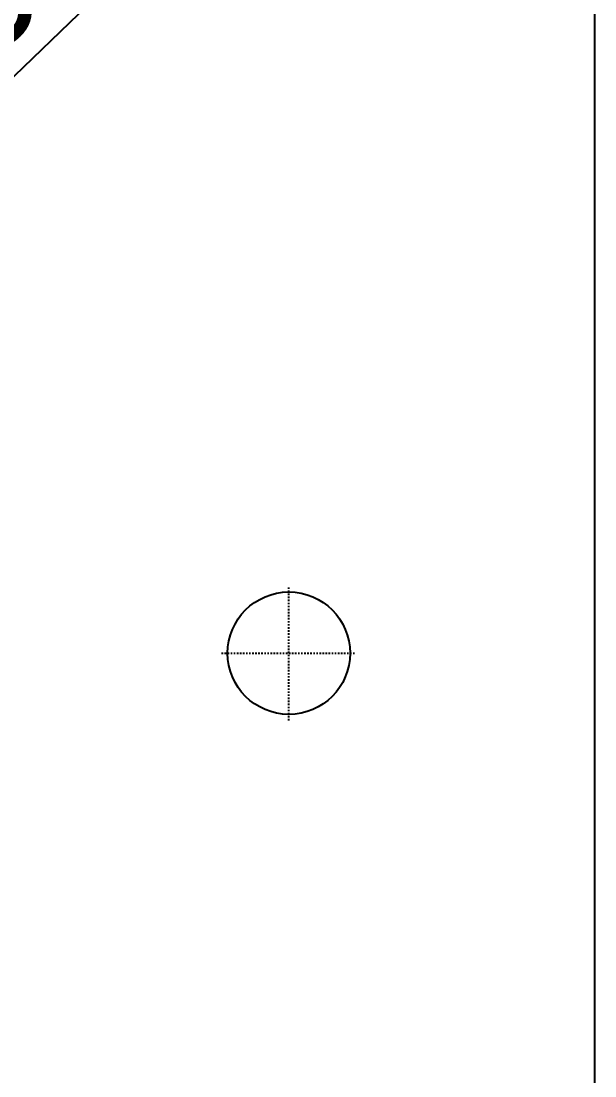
# Model space of a CAD drawing. Header units: millimetres. Extents: x 2461 to 3142, y 1660 to 2165.
# Drawn here: x 3045 to 3082.5, y 1971.7 to 2040.7 of the extents above; entities that cross this region are included whole.
import ezdxf

# ---------------------------------------------------------------- set-up
doc = ezdxf.new("R2010")
doc.units = ezdxf.units.MM
doc.linetypes.add('CENTER', pattern=[0.6, 0.375, -0.075, 0.075, -0.075])
doc.styles.get("Standard").update_dxf_attribs({"font": 'arial.ttf'})
doc.dimstyles.new('mold', dxfattribs={"dimtxt": 8, "dimasz": 5, "dimexe": 0, "dimexo": 0, "dimgap": 0, "dimtad": 1, "dimzin": 1, "dimtxsty": 'Standard', "dimcen": 0, "dimclrd": 4, "dimclre": 4, "dimclrt": 6, "dimazin": 0, "dimtfac": 1, "dimtofl": 0, "dimtmove": 0, "dimatfit": 3, "dimfxl": 0, "dimarcsym": 0})

# ---------------------------------------------------------------- blocks, each defined once
blk = doc.blocks.new('*D98')
at = {"color": 4, "lineweight": -2, "transparency": 16777216}
for p, q in [((3007.488, 1962.515), (3007.488, 2125.809)), ((3012.488, 2125.809), (3077.488, 2125.809)), ((3082.488, 1999.505), (3082.488, 2125.809))]:
    blk.add_line(p, q, dxfattribs=at)
at = {"color": 4, "transparency": 16777216}
for points in [[(3012.488, 2126.642), (3012.488, 2124.976), (3007.488, 2125.809)], [(3077.488, 2126.642), (3077.488, 2124.976), (3082.488, 2125.809)]]:
    blk.add_solid(points, dxfattribs=at)
at = {"layer": 'Defpoints', "color": 0, "transparency": 16777216}
for p in [(3082.488, 2125.809), (3082.488, 1999.505), (3007.488, 1962.515)]:
    blk.add_point(p, dxfattribs=at)
at = {"color": 6, "transparency": 16777216, "insert": (3050.737, 2130.617), "char_height": 8, "attachment_point": 5}
blk.add_mtext('75,00', dxfattribs=at)
blk = doc.blocks.new('*D101')
at = {"color": 4, "lineweight": -2, "transparency": 16777216}
blk.add_line((3031.162, 2024.233), (3056, 2048.114), dxfattribs=at)
at = {"color": 4, "transparency": 16777216}
blk.add_solid([(3055.423, 2048.715), (3056.578, 2047.514), (3059.605, 2051.58)], dxfattribs=at)
at = {"layer": 'Defpoints', "color": 0, "transparency": 16777216}
for p in [(3065.372, 2057.124), (3059.605, 2051.58)]:
    blk.add_point(p, dxfattribs=at)
at = {"color": 6, "transparency": 16777216, "insert": (3038.356, 2038.001), "char_height": 8, "attachment_point": 5, "rotation": 43.87406}
blk.add_mtext('∅8,00', dxfattribs=at)

msp = doc.modelspace()

# ---------------------------------------------------------------- linework, layer by layer
at = {"color": 7, "linetype": 'Continuous'}
msp.add_line((3082.488, 1754.352), (3082.488, 2104.352), dxfattribs=at)
at = {"color": 1, "linetype": 'CENTER', "ltscale": 0.248791}
for p, q in [((3062.488, 1994.952), (3062.488, 2003.752)), ((3058.088, 1999.352), (3066.888, 1999.352))]:
    msp.add_line(p, q, dxfattribs=at)
msp.add_circle((3062.488, 1999.352), 4)

# ---------------------------------------------------------------- dimensions: what is measured, and where the dimension line sits
dim = msp.add_linear_dim(base=(3082.488, 2125.809), p1=(3007.488, 1962.515), p2=(3082.488, 1999.505), dimstyle='mold')
dim.commit()
dim.dimension.update_dxf_attribs({"geometry": '*D98', "text_midpoint": (3050.737, 2125.809), "dimtype": 160})
dim = msp.add_diameter_dim_2p(p1=(3065.372, 2057.124), p2=(3059.605, 2051.58), dimstyle='mold')
dim.commit()
dim.dimension.update_dxf_attribs({"geometry": '*D101', "text_midpoint": (3038.356, 2038.001)})

doc.saveas('drawing.dxf')
